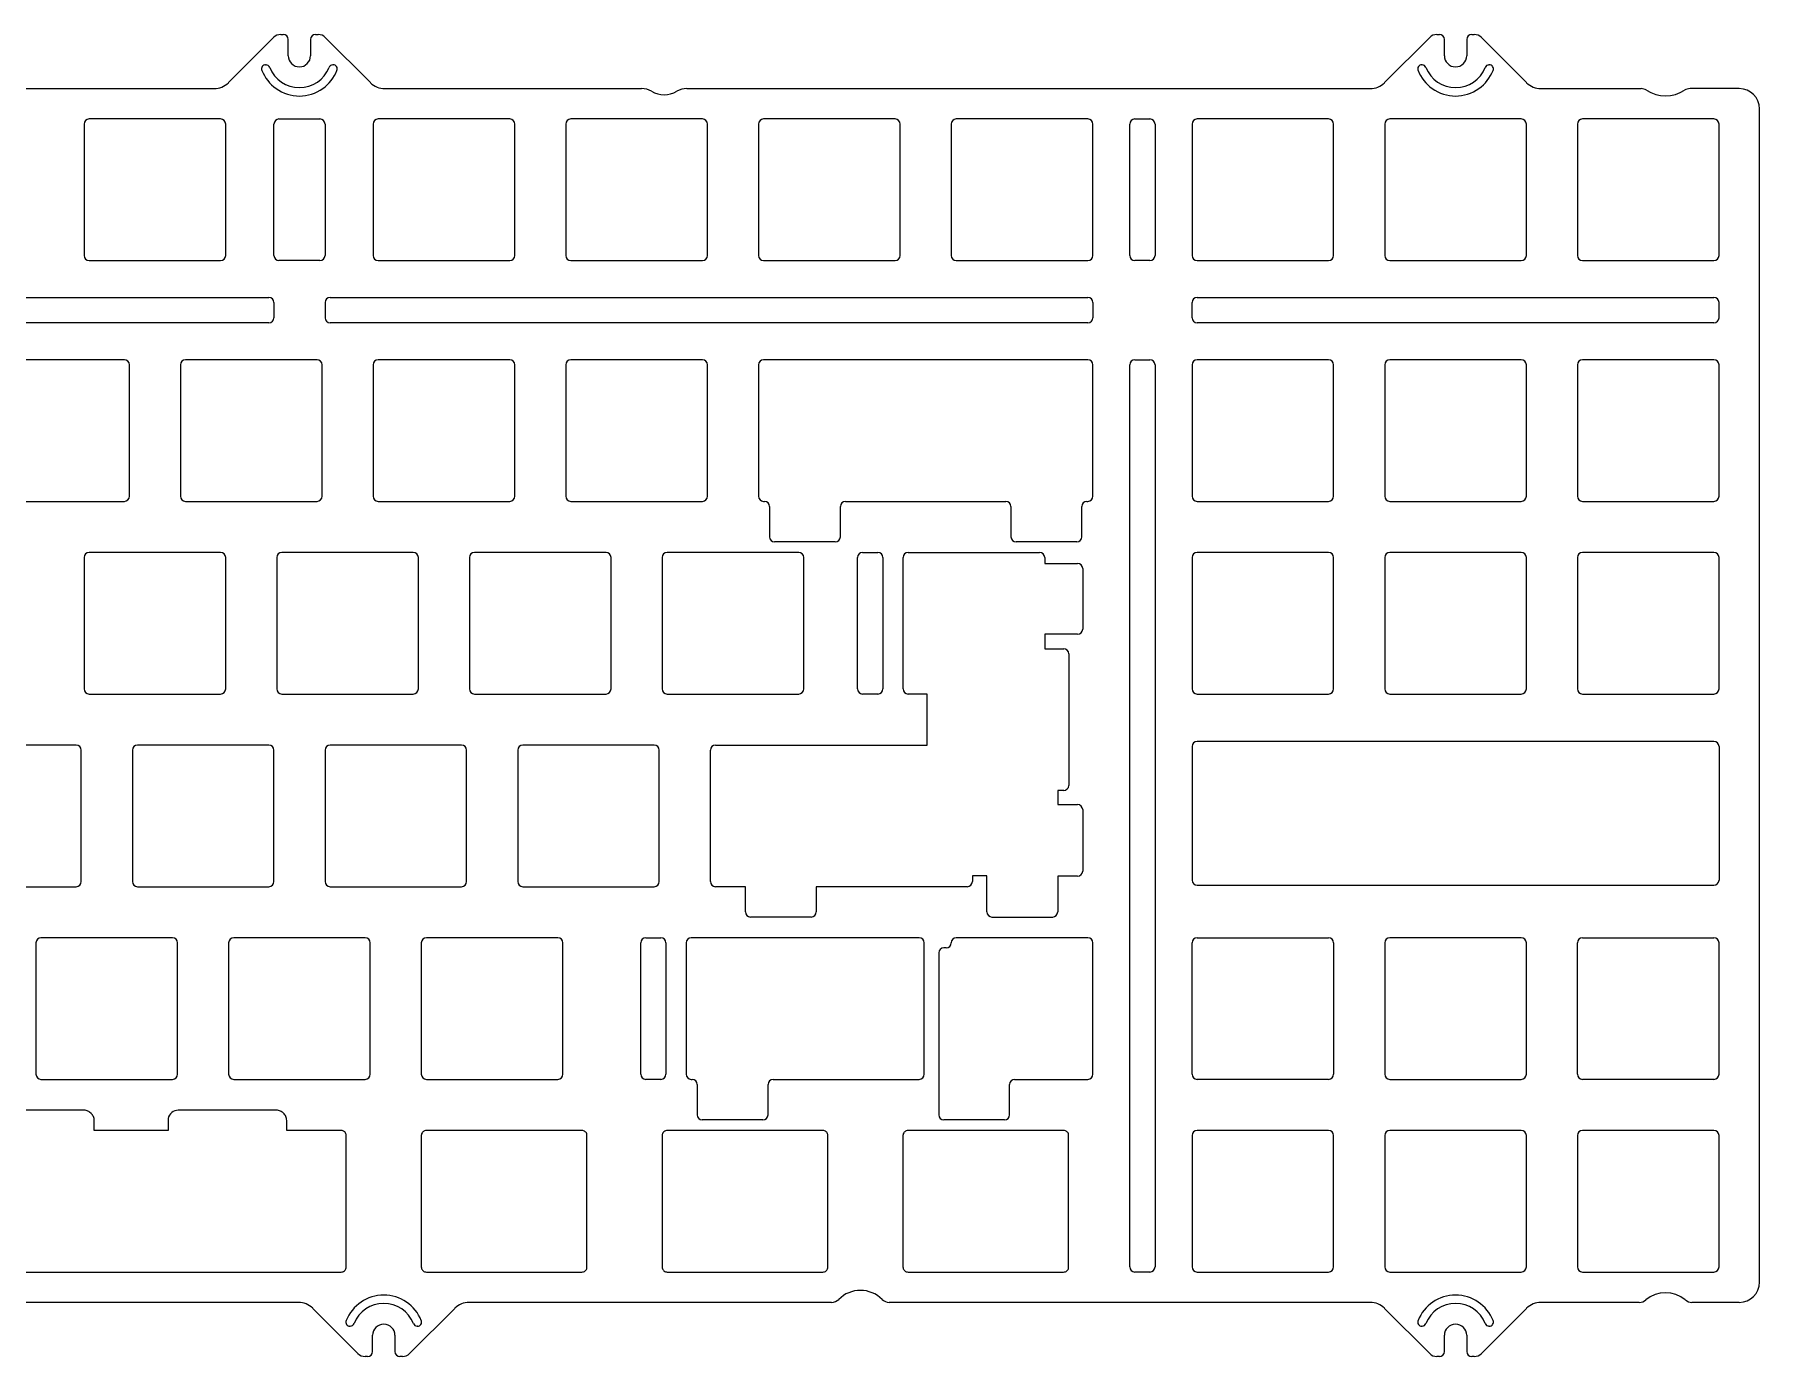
# Model space of a CAD drawing. Header units: millimetres. Extents: x 1045 to 1396, y -1258 to -1127.
# Drawn here: x 1225.1 to 1395.6, y -1258 to -1127.2 of the extents above; entities that cross this region are included whole.
import ezdxf

# ---------------------------------------------------------------- set-up
doc = ezdxf.new("R2010")
doc.units = ezdxf.units.MM
doc.header["$MEASUREMENT"] = 0
doc.layers.add('COMPOUND', color=7, linetype='CONTINUOUS')
doc.layers.add('SHAPE2DVIEW', color=7, linetype='CONTINUOUS')

msp = doc.modelspace()

# ---------------------------------------------------------------- linework, layer by layer
at = {"layer": 'COMPOUND', "color": 7, "linetype": 'Continuous'}
for p, q in [((1249.42, -1127.25, 407.69), (1249.67, -1127.25, 407.69)), ((1252.87, -1127.25, 407.69), (1253.12, -1127.25, 407.69)), ((1363.72, -1127.25, 407.69), (1363.97, -1127.25, 407.69)), ((1367.17, -1127.25, 407.69), (1367.42, -1127.25, 407.69)), ((1248.72, -1127.54, 407.69), (1244.25, -1132.01, 407.69)), ((1250.17, -1129.35, 407.69), (1250.17, -1127.75, 407.69)), ((1252.37, -1127.75, 407.69), (1252.37, -1129.35, 407.69)), ((1258.3, -1132.01, 407.69), (1253.83, -1127.54, 407.69)), ((1363.02, -1127.54, 407.69), (1358.55, -1132.01, 407.69)), ((1364.47, -1129.35, 407.69), (1364.47, -1127.75, 407.69)), ((1366.67, -1127.75, 407.69), (1366.67, -1129.35, 407.69)), ((1372.6, -1132.01, 407.69), (1368.13, -1127.54, 407.69)), ((1247.93, -1130.25, 407.69), (1247.97, -1130.25, 407.69)), ((1254.57, -1130.25, 407.69), (1254.61, -1130.25, 407.69)), ((1362.23, -1130.25, 407.69), (1362.27, -1130.25, 407.69)), ((1368.87, -1130.25, 407.69), (1368.91, -1130.25, 407.69)), ((1173.99, -1132.6, 407.69), (1242.83, -1132.6, 407.69)), ((1259.71, -1132.6, 407.69), (1285.09, -1132.6, 407.69)), ((1289.58, -1132.6, 407.69), (1357.13, -1132.6, 407.69)), ((1374.01, -1132.6, 407.69), (1383.91, -1132.6, 407.69)), ((1393.62, -1132.6, 407.69), (1388.76, -1132.6, 407.69)), ((1243.48, -1135.6, 407.69), (1230.48, -1135.6, 407.69)), ((1249.25, -1135.6, 407.69), (1253.3, -1135.6, 407.69)), ((1272.06, -1135.6, 407.69), (1259.06, -1135.6, 407.69)), ((1291.11, -1135.6, 407.69), (1278.11, -1135.6, 407.69)), ((1310.16, -1135.6, 407.69), (1297.16, -1135.6, 407.69)), ((1329.21, -1135.6, 407.69), (1316.21, -1135.6, 407.69)), ((1333.86, -1135.6, 407.69), (1335.36, -1135.6, 407.69)), ((1353.02, -1135.6, 407.69), (1340.02, -1135.6, 407.69)), ((1372.07, -1135.6, 407.69), (1359.07, -1135.6, 407.69)), ((1391.12, -1135.6, 407.69), (1378.12, -1135.6, 407.69)), ((1395.62, -1250.61, 407.69), (1395.62, -1134.6, 407.69)), ((1229.98, -1136.1, 407.69), (1229.98, -1149.1, 407.69)), ((1243.98, -1149.1, 407.69), (1243.98, -1136.1, 407.69)), ((1248.75, -1149.1, 407.69), (1248.75, -1136.1, 407.69)), ((1253.8, -1136.1, 407.69), (1253.8, -1149.1, 407.69)), ((1258.56, -1136.1, 407.69), (1258.56, -1149.1, 407.69)), ((1272.56, -1149.1, 407.69), (1272.56, -1136.1, 407.69)), ((1277.61, -1136.1, 407.69), (1277.61, -1149.1, 407.69)), ((1291.61, -1149.1, 407.69), (1291.61, -1136.1, 407.69)), ((1296.66, -1136.1, 407.69), (1296.66, -1149.1, 407.69)), ((1310.66, -1149.1, 407.69), (1310.66, -1136.1, 407.69)), ((1315.71, -1136.1, 407.69), (1315.71, -1149.1, 407.69)), ((1329.71, -1149.1, 407.69), (1329.71, -1136.1, 407.69)), ((1333.36, -1149.1, 407.69), (1333.36, -1136.1, 407.69)), ((1335.86, -1136.1, 407.69), (1335.86, -1149.1, 407.69)), ((1339.52, -1136.1, 407.69), (1339.52, -1149.1, 407.69)), ((1353.52, -1149.1, 407.69), (1353.52, -1136.1, 407.69)), ((1358.57, -1136.1, 407.69), (1358.57, -1149.1, 407.69)), ((1372.57, -1149.1, 407.69), (1372.57, -1136.1, 407.69)), ((1377.62, -1136.1, 407.69), (1377.62, -1149.1, 407.69)), ((1391.62, -1149.1, 407.69), (1391.62, -1136.1, 407.69)), ((1230.48, -1149.6, 407.69), (1243.48, -1149.6, 407.69)), ((1253.3, -1149.6, 407.69), (1249.25, -1149.6, 407.69)), ((1259.06, -1149.6, 407.69), (1272.06, -1149.6, 407.69)), ((1278.11, -1149.6, 407.69), (1291.11, -1149.6, 407.69)), ((1297.16, -1149.6, 407.69), (1310.16, -1149.6, 407.69)), ((1316.21, -1149.6, 407.69), (1329.21, -1149.6, 407.69)), ((1335.36, -1149.6, 407.69), (1333.86, -1149.6, 407.69)), ((1340.02, -1149.6, 407.69), (1353.02, -1149.6, 407.69)), ((1359.07, -1149.6, 407.69), (1372.07, -1149.6, 407.69)), ((1378.12, -1149.6, 407.69), (1391.12, -1149.6, 407.69)), ((1168.57, -1153.25, 407.69), (1248.25, -1153.25, 407.69)), ((1248.75, -1153.75, 407.69), (1248.75, -1155.25, 407.69)), ((1253.8, -1153.75, 407.69), (1253.8, -1155.25, 407.69)), ((1254.3, -1153.25, 407.69), (1329.21, -1153.25, 407.69)), ((1329.71, -1153.75, 407.69), (1329.71, -1155.25, 407.69)), ((1339.52, -1155.25, 407.69), (1339.52, -1153.75, 407.69)), ((1340.02, -1153.25, 407.69), (1391.12, -1153.25, 407.69)), ((1391.62, -1155.25, 407.69), (1391.62, -1153.75, 407.69)), ((1248.25, -1155.75, 407.69), (1168.57, -1155.75, 407.69)), ((1329.21, -1155.75, 407.69), (1254.3, -1155.75, 407.69)), ((1391.12, -1155.75, 407.69), (1340.02, -1155.75, 407.69)), ((1233.96, -1159.41, 407.69), (1220.96, -1159.41, 407.69)), ((1253.01, -1159.41, 407.69), (1240.01, -1159.41, 407.69)), ((1272.06, -1159.41, 407.69), (1259.06, -1159.41, 407.69)), ((1291.11, -1159.41, 407.69), (1278.11, -1159.41, 407.69)), ((1329.21, -1159.41, 407.69), (1297.16, -1159.41, 407.69)), ((1333.86, -1159.41, 407.69), (1335.36, -1159.41, 407.69)), ((1353.02, -1159.41, 407.69), (1340.02, -1159.41, 407.69)), ((1372.07, -1159.41, 407.69), (1359.07, -1159.41, 407.69)), ((1391.12, -1159.41, 407.69), (1378.12, -1159.41, 407.69)), ((1234.46, -1172.91, 407.69), (1234.46, -1159.91, 407.69)), ((1239.51, -1159.91, 407.69), (1239.51, -1172.91, 407.69)), ((1253.51, -1172.91, 407.69), (1253.51, -1159.91, 407.69)), ((1258.56, -1159.91, 407.69), (1258.56, -1172.91, 407.69)), ((1272.56, -1172.91, 407.69), (1272.56, -1159.91, 407.69)), ((1277.61, -1159.91, 407.69), (1277.61, -1172.91, 407.69)), ((1291.61, -1172.91, 407.69), (1291.61, -1159.91, 407.69)), ((1296.66, -1159.91, 407.69), (1296.66, -1172.91, 407.69)), ((1329.71, -1172.91, 407.69), (1329.71, -1159.91, 407.69)), ((1333.36, -1249.11, 407.69), (1333.36, -1159.91, 407.69)), ((1335.86, -1159.91, 407.69), (1335.86, -1249.11, 407.69)), ((1339.52, -1159.91, 407.69), (1339.52, -1172.91, 407.69)), ((1353.52, -1172.91, 407.69), (1353.52, -1159.91, 407.69)), ((1358.57, -1159.91, 407.69), (1358.57, -1172.91, 407.69)), ((1372.57, -1172.91, 407.69), (1372.57, -1159.91, 407.69)), ((1377.62, -1159.91, 407.69), (1377.62, -1172.91, 407.69)), ((1391.62, -1172.91, 407.69), (1391.62, -1159.91, 407.69)), ((1220.96, -1173.41, 407.69), (1233.96, -1173.41, 407.69)), ((1240.01, -1173.41, 407.69), (1253.01, -1173.41, 407.69)), ((1259.06, -1173.41, 407.69), (1272.06, -1173.41, 407.69)), ((1278.11, -1173.41, 407.69), (1291.11, -1173.41, 407.69)), ((1297.16, -1173.41, 407.69), (1297.25, -1173.41, 407.69)), ((1297.75, -1173.91, 407.69), (1297.75, -1176.91, 407.69)), ((1304.75, -1176.91, 407.69), (1304.75, -1173.91, 407.69)), ((1305.25, -1173.41, 407.69), (1321.12, -1173.41, 407.69)), ((1321.62, -1173.91, 407.69), (1321.62, -1176.91, 407.69)), ((1328.62, -1176.91, 407.69), (1328.62, -1173.91, 407.69)), ((1329.12, -1173.41, 407.69), (1329.21, -1173.41, 407.69)), ((1340.02, -1173.41, 407.69), (1353.02, -1173.41, 407.69)), ((1359.07, -1173.41, 407.69), (1372.07, -1173.41, 407.69)), ((1378.12, -1173.41, 407.69), (1391.12, -1173.41, 407.69)), ((1304.25, -1177.41, 407.69), (1298.25, -1177.41, 407.69)), ((1328.12, -1177.41, 407.69), (1322.12, -1177.41, 407.69)), ((1229.98, -1178.96, 407.69), (1229.98, -1191.96, 407.69)), ((1243.48, -1178.46, 407.69), (1230.48, -1178.46, 407.69)), ((1243.98, -1191.96, 407.69), (1243.98, -1178.96, 407.69)), ((1249.03, -1178.96, 407.69), (1249.03, -1191.96, 407.69)), ((1262.53, -1178.46, 407.69), (1249.53, -1178.46, 407.69)), ((1263.03, -1191.96, 407.69), (1263.03, -1178.96, 407.69)), ((1268.08, -1178.96, 407.69), (1268.08, -1191.96, 407.69)), ((1281.58, -1178.46, 407.69), (1268.58, -1178.46, 407.69)), ((1282.08, -1191.96, 407.69), (1282.08, -1178.96, 407.69)), ((1287.13, -1178.96, 407.69), (1287.13, -1191.96, 407.69)), ((1300.63, -1178.46, 407.69), (1287.63, -1178.46, 407.69)), ((1301.13, -1191.96, 407.69), (1301.13, -1178.96, 407.69)), ((1306.45, -1191.96, 407.69), (1306.45, -1178.96, 407.69)), ((1306.95, -1178.46, 407.69), (1308.45, -1178.46, 407.69)), ((1308.95, -1178.96, 407.69), (1308.95, -1191.96, 407.69)), ((1310.95, -1191.96, 407.69), (1310.95, -1178.96, 407.69)), ((1311.45, -1178.46, 407.69), (1324.45, -1178.46, 407.69)), ((1324.95, -1178.96, 407.69), (1324.95, -1179.55, 407.69)), ((1324.95, -1179.55, 407.69), (1328.21, -1179.55, 407.69)), ((1328.71, -1180.05, 407.69), (1328.71, -1186.05, 407.69)), ((1339.52, -1178.96, 407.69), (1339.52, -1191.96, 407.69)), ((1353.02, -1178.46, 407.69), (1340.02, -1178.46, 407.69)), ((1353.52, -1191.96, 407.69), (1353.52, -1178.96, 407.69)), ((1358.57, -1178.96, 407.69), (1358.57, -1191.96, 407.69)), ((1372.07, -1178.46, 407.69), (1359.07, -1178.46, 407.69)), ((1372.57, -1191.96, 407.69), (1372.57, -1178.96, 407.69)), ((1377.62, -1178.96, 407.69), (1377.62, -1191.96, 407.69)), ((1391.12, -1178.46, 407.69), (1378.12, -1178.46, 407.69)), ((1391.62, -1191.96, 407.69), (1391.62, -1178.96, 407.69)), ((1324.95, -1186.55, 407.69), (1324.95, -1187.99, 407.69)), ((1328.21, -1186.55, 407.69), (1324.95, -1186.55, 407.69)), ((1324.95, -1187.99, 407.69), (1326.83, -1187.99, 407.69)), ((1327.33, -1188.49, 407.69), (1327.33, -1201.49, 407.69)), ((1230.48, -1192.46, 407.69), (1243.48, -1192.46, 407.69)), ((1249.53, -1192.46, 407.69), (1262.53, -1192.46, 407.69)), ((1268.58, -1192.46, 407.69), (1281.58, -1192.46, 407.69)), ((1287.63, -1192.46, 407.69), (1300.63, -1192.46, 407.69)), ((1308.45, -1192.46, 407.69), (1306.95, -1192.46, 407.69)), ((1313.33, -1192.46, 407.69), (1311.45, -1192.46, 407.69)), ((1313.33, -1197.51, 407.69), (1313.33, -1192.46, 407.69)), ((1340.02, -1192.46, 407.69), (1353.02, -1192.46, 407.69)), ((1359.07, -1192.46, 407.69), (1372.07, -1192.46, 407.69)), ((1378.12, -1192.46, 407.69), (1391.12, -1192.46, 407.69)), ((1391.12, -1197.15, 407.69), (1340.02, -1197.15, 407.69)), ((1229.2, -1197.51, 407.69), (1216.2, -1197.51, 407.69)), ((1229.7, -1211.01, 407.69), (1229.7, -1198.01, 407.69)), ((1234.75, -1198.01, 407.69), (1234.75, -1211.01, 407.69)), ((1248.25, -1197.51, 407.69), (1235.25, -1197.51, 407.69)), ((1248.75, -1211.01, 407.69), (1248.75, -1198.01, 407.69)), ((1253.8, -1198.01, 407.69), (1253.8, -1211.01, 407.69)), ((1267.3, -1197.51, 407.69), (1254.3, -1197.51, 407.69)), ((1267.8, -1211.01, 407.69), (1267.8, -1198.01, 407.69)), ((1272.85, -1198.01, 407.69), (1272.85, -1211.01, 407.69)), ((1286.35, -1197.51, 407.69), (1273.35, -1197.51, 407.69)), ((1286.85, -1211.01, 407.69), (1286.85, -1198.01, 407.69)), ((1291.9, -1211.01, 407.69), (1291.9, -1198.01, 407.69)), ((1292.4, -1197.51, 407.69), (1313.33, -1197.51, 407.69)), ((1339.52, -1197.65, 407.69), (1339.52, -1210.85, 407.69)), ((1391.62, -1197.65, 407.69), (1391.62, -1210.85, 407.69)), ((1326.83, -1201.99, 407.69), (1326.24, -1201.99, 407.69)), ((1326.24, -1201.99, 407.69), (1326.24, -1203.39, 407.69)), ((1326.24, -1203.39, 407.69), (1328.21, -1203.39, 407.69)), ((1328.71, -1203.89, 407.69), (1328.71, -1209.96, 407.69)), ((1317.8, -1210.42, 407.69), (1317.8, -1211.01, 407.69)), ((1319.24, -1210.42, 407.69), (1317.8, -1210.42, 407.69)), ((1319.24, -1214.01, 407.69), (1319.24, -1210.42, 407.69)), ((1328.21, -1210.46, 407.69), (1326.24, -1210.46, 407.69)), ((1326.24, -1210.46, 407.69), (1326.24, -1214.01, 407.69)), ((1216.2, -1211.51, 407.69), (1229.2, -1211.51, 407.69)), ((1235.25, -1211.51, 407.69), (1248.25, -1211.51, 407.69)), ((1254.3, -1211.51, 407.69), (1267.3, -1211.51, 407.69)), ((1273.35, -1211.51, 407.69), (1286.35, -1211.51, 407.69)), ((1295.36, -1211.51, 407.69), (1292.4, -1211.51, 407.69)), ((1295.36, -1214.01, 407.69), (1295.36, -1211.51, 407.69)), ((1317.3, -1211.51, 407.69), (1302.36, -1211.51, 407.69)), ((1302.36, -1211.51, 407.69), (1302.36, -1214.01, 407.69)), ((1340.02, -1211.35, 407.69), (1391.12, -1211.35, 407.69)), ((1301.86, -1214.51, 407.69), (1295.86, -1214.51, 407.69)), ((1319.74, -1214.51, 407.69), (1325.74, -1214.51, 407.69)), ((1225.22, -1217.06, 407.69), (1225.22, -1230.06, 407.69)), ((1238.72, -1216.56, 407.69), (1225.72, -1216.56, 407.69)), ((1239.22, -1230.06, 407.69), (1239.22, -1217.06, 407.69)), ((1244.27, -1217.06, 407.69), (1244.27, -1230.06, 407.69)), ((1257.77, -1216.56, 407.69), (1244.77, -1216.56, 407.69)), ((1258.27, -1230.06, 407.69), (1258.27, -1217.06, 407.69)), ((1263.32, -1217.06, 407.69), (1263.32, -1230.06, 407.69)), ((1276.82, -1216.56, 407.69), (1263.82, -1216.56, 407.69)), ((1277.32, -1230.06, 407.69), (1277.32, -1217.06, 407.69)), ((1285.01, -1230.06, 407.69), (1285.01, -1217.06, 407.69)), ((1285.51, -1216.56, 407.69), (1287.01, -1216.56, 407.69)), ((1287.51, -1217.06, 407.69), (1287.51, -1230.06, 407.69)), ((1289.51, -1217.06, 407.69), (1289.51, -1230.06, 407.69)), ((1312.54, -1216.56, 407.69), (1290.01, -1216.56, 407.69)), ((1313.04, -1230.06, 407.69), (1313.04, -1217.06, 407.69)), ((1315.21, -1217.56, 407.69), (1314.98, -1217.56, 407.69)), ((1329.21, -1216.56, 407.69), (1316.21, -1216.56, 407.69)), ((1329.71, -1230.06, 407.69), (1329.71, -1217.06, 407.69)), ((1339.52, -1230.06, 407.69), (1339.52, -1217.06, 407.69)), ((1340.02, -1216.56, 407.69), (1353.02, -1216.56, 407.69)), ((1353.52, -1217.06, 407.69), (1353.52, -1230.06, 407.69)), ((1358.57, -1217.06, 407.69), (1358.57, -1230.06, 407.69)), ((1372.07, -1216.56, 407.69), (1359.07, -1216.56, 407.69)), ((1372.57, -1230.06, 407.69), (1372.57, -1217.06, 407.69)), ((1377.62, -1230.06, 407.69), (1377.62, -1217.06, 407.69)), ((1378.12, -1216.56, 407.69), (1391.12, -1216.56, 407.69)), ((1391.62, -1230.06, 407.69), (1391.62, -1217.06, 407.69)), ((1314.48, -1218.06, 407.69), (1314.48, -1234.06, 407.69)), ((1225.72, -1230.56, 407.69), (1238.72, -1230.56, 407.69)), ((1244.77, -1230.56, 407.69), (1257.77, -1230.56, 407.69)), ((1263.82, -1230.56, 407.69), (1276.82, -1230.56, 407.69)), ((1287.01, -1230.56, 407.69), (1285.51, -1230.56, 407.69)), ((1290.01, -1230.56, 407.69), (1290.1, -1230.56, 407.69)), ((1290.6, -1231.06, 407.69), (1290.6, -1234.06, 407.69)), ((1297.6, -1234.06, 407.69), (1297.6, -1231.06, 407.69)), ((1298.1, -1230.56, 407.69), (1312.54, -1230.56, 407.69)), ((1321.48, -1234.06, 407.69), (1321.48, -1231.06, 407.69)), ((1321.98, -1230.56, 407.69), (1329.21, -1230.56, 407.69)), ((1353.02, -1230.56, 407.69), (1340.02, -1230.56, 407.69)), ((1359.07, -1230.56, 407.69), (1372.07, -1230.56, 407.69)), ((1391.12, -1230.56, 407.69), (1378.12, -1230.56, 407.69)), ((1297.1, -1234.56, 407.69), (1291.1, -1234.56, 407.69)), ((1320.98, -1234.56, 407.69), (1314.98, -1234.56, 407.69)), ((1339.52, -1236.11, 407.69), (1339.52, -1249.11, 407.69)), ((1353.02, -1235.61, 407.69), (1340.02, -1235.61, 407.69)), ((1353.52, -1249.11, 407.69), (1353.52, -1236.11, 407.69)), ((1358.57, -1236.11, 407.69), (1358.57, -1249.11, 407.69)), ((1372.07, -1235.61, 407.69), (1359.07, -1235.61, 407.69)), ((1372.57, -1249.11, 407.69), (1372.57, -1236.11, 407.69)), ((1377.62, -1236.11, 407.69), (1377.62, -1249.11, 407.69)), ((1391.12, -1235.61, 407.69), (1378.12, -1235.61, 407.69)), ((1391.62, -1249.11, 407.69), (1391.62, -1236.11, 407.69)), ((1335.36, -1249.61, 407.69), (1333.86, -1249.61, 407.69)), ((1340.02, -1249.61, 407.69), (1353.02, -1249.61, 407.69)), ((1359.07, -1249.61, 407.69), (1372.07, -1249.61, 407.69)), ((1378.12, -1249.61, 407.69), (1391.12, -1249.61, 407.69)), ((1251.17, -1252.61, 407.69), (1223.07, -1252.61, 407.69)), ((1252.58, -1253.2, 407.69), (1257.05, -1257.67, 407.69)), ((1262.16, -1257.67, 407.69), (1266.63, -1253.2, 407.69)), ((1303.88, -1252.61, 407.69), (1268.05, -1252.61, 407.69)), ((1357.13, -1252.61, 407.69), (1309.59, -1252.61, 407.69)), ((1358.55, -1253.2, 407.69), (1363.02, -1257.67, 407.69)), ((1368.13, -1257.67, 407.69), (1372.6, -1253.2, 407.69)), ((1383.73, -1252.61, 407.69), (1374.01, -1252.61, 407.69)), ((1393.62, -1252.61, 407.69), (1388.94, -1252.61, 407.69)), ((1256.3, -1254.96, 407.69), (1256.26, -1254.96, 407.69)), ((1262.95, -1254.96, 407.69), (1262.91, -1254.96, 407.69)), ((1362.27, -1254.96, 407.69), (1362.23, -1254.96, 407.69)), ((1368.91, -1254.96, 407.69), (1368.87, -1254.96, 407.69)), ((1258.51, -1257.46, 407.69), (1258.51, -1255.86, 407.69)), ((1260.71, -1255.86, 407.69), (1260.71, -1257.46, 407.69)), ((1364.47, -1257.46, 407.69), (1364.47, -1255.86, 407.69)), ((1366.67, -1255.86, 407.69), (1366.67, -1257.46, 407.69)), ((1258.01, -1257.96, 407.69), (1257.76, -1257.96, 407.69)), ((1261.45, -1257.96, 407.69), (1261.21, -1257.96, 407.69)), ((1363.97, -1257.96, 407.69), (1363.72, -1257.96, 407.69)), ((1367.42, -1257.96, 407.69), (1367.17, -1257.96, 407.69))]:
    msp.add_line(p, q, dxfattribs=at)
for centre, radius, start, end in [((1249.42, -1128.25, 407.69), 1, 90, 135), ((1249.67, -1127.75, 407.69), 0.5, 0, 90), ((1252.87, -1127.75, 407.69), 0.5, 90, 180), ((1253.12, -1128.25, 407.69), 1, 45, 90), ((1363.72, -1128.25, 407.69), 1, 90, 135), ((1363.97, -1127.75, 407.69), 0.5, 0, 90), ((1367.17, -1127.75, 407.69), 0.5, 90, 180), ((1367.42, -1128.25, 407.69), 1, 45, 90), ((1247.93, -1130.65, 407.69), 0.4, 90, -158.7384), ((1247.97, -1130.65, 407.69), 0.4, 21.4813, 90), ((1251.27, -1129.35, 407.69), 3.15, -158.5187, -21.4813), ((1251.27, -1129.35, 407.69), 1.1, 180, 0), ((1254.57, -1130.65, 407.69), 0.4, 90, 158.5187), ((1254.61, -1130.65, 407.69), 0.4, -21.2616, 90), ((1362.23, -1130.65, 407.69), 0.4, 90, -158.7384), ((1362.27, -1130.65, 407.69), 0.4, 21.4813, 90), ((1365.57, -1129.35, 407.69), 3.15, -158.5187, -21.4813), ((1365.57, -1129.35, 407.69), 1.1, 180, 0), ((1368.87, -1130.65, 407.69), 0.4, 90, 158.5187), ((1368.91, -1130.65, 407.69), 0.4, -21.2616, 90), ((1242.83, -1130.6, 407.69), 2, -90, -45), ((1251.27, -1129.35, 407.69), 3.98, 201.2616, 234.6434), ((1251.27, -1129.35, 407.69), 3.98, 305.3566, 338.7384), ((1259.71, -1130.6, 407.69), 2, -135, -90), ((1357.13, -1130.6, 407.69), 2, -90, -45), ((1365.57, -1129.35, 407.69), 3.98, 201.2616, 234.6434), ((1365.57, -1129.35, 407.69), 3.98, 305.3566, 338.7384), ((1374.01, -1130.6, 407.69), 2, -135, -90), ((1251.27, -1129.35, 407.69), 3.98, 234.6434, 305.3566), ((1285.09, -1134.6, 407.69), 2, 60.0557, 90), ((1287.33, -1130.7, 407.69), 2.5, -119.9443, -60.0557), ((1289.58, -1134.6, 407.69), 2, 90, 119.9443), ((1365.57, -1129.35, 407.69), 3.98, 234.6434, 305.3566), ((1383.91, -1133.6, 407.69), 1, 57.3625, 90), ((1386.33, -1129.81, 407.69), 3.5, -122.6375, -57.3625), ((1388.76, -1133.6, 407.69), 1, 90, 122.6375), ((1393.62, -1134.6, 407.69), 2, 0, 90), ((1230.48, -1136.1, 407.69), 0.5, 90, 180), ((1243.48, -1136.1, 407.69), 0.5, 0, 90), ((1249.25, -1136.1, 407.69), 0.5, 90, 180), ((1253.3, -1136.1, 407.69), 0.5, 0, 90), ((1259.06, -1136.1, 407.69), 0.5, 90, 180), ((1272.06, -1136.1, 407.69), 0.5, 0, 90), ((1278.11, -1136.1, 407.69), 0.5, 90, 180), ((1291.11, -1136.1, 407.69), 0.5, 0, 90), ((1297.16, -1136.1, 407.69), 0.5, 90, 180), ((1310.16, -1136.1, 407.69), 0.5, 0, 90), ((1316.21, -1136.1, 407.69), 0.5, 90, 180), ((1329.21, -1136.1, 407.69), 0.5, 0, 90), ((1333.86, -1136.1, 407.69), 0.5, 90, 180), ((1335.36, -1136.1, 407.69), 0.5, 0, 90), ((1340.02, -1136.1, 407.69), 0.5, 90, 180), ((1353.02, -1136.1, 407.69), 0.5, 0, 90), ((1359.07, -1136.1, 407.69), 0.5, 90, 180), ((1372.07, -1136.1, 407.69), 0.5, 0, 90), ((1378.12, -1136.1, 407.69), 0.5, 90, 180), ((1391.12, -1136.1, 407.69), 0.5, 0, 90), ((1230.48, -1149.1, 407.69), 0.5, 180, -90), ((1243.48, -1149.1, 407.69), 0.5, -90, 0), ((1249.25, -1149.1, 407.69), 0.5, 180, -90), ((1253.3, -1149.1, 407.69), 0.5, -90, 0), ((1259.06, -1149.1, 407.69), 0.5, 180, -90), ((1272.06, -1149.1, 407.69), 0.5, -90, 0), ((1278.11, -1149.1, 407.69), 0.5, 180, -90), ((1291.11, -1149.1, 407.69), 0.5, -90, 0), ((1297.16, -1149.1, 407.69), 0.5, 180, -90), ((1310.16, -1149.1, 407.69), 0.5, -90, 0), ((1316.21, -1149.1, 407.69), 0.5, 180, -90), ((1329.21, -1149.1, 407.69), 0.5, -90, 0), ((1333.86, -1149.1, 407.69), 0.5, 180, -90), ((1335.36, -1149.1, 407.69), 0.5, -90, 0), ((1340.02, -1149.1, 407.69), 0.5, 180, -90), ((1353.02, -1149.1, 407.69), 0.5, -90, 0), ((1359.07, -1149.1, 407.69), 0.5, 180, -90), ((1372.07, -1149.1, 407.69), 0.5, -90, 0), ((1378.12, -1149.1, 407.69), 0.5, 180, -90), ((1391.12, -1149.1, 407.69), 0.5, -90, 0), ((1248.25, -1153.75, 407.69), 0.5, 0, 90), ((1254.3, -1153.75, 407.69), 0.5, 90, -180), ((1329.21, -1153.75, 407.69), 0.5, 0, 90), ((1340.02, -1153.75, 407.69), 0.5, 90, 180), ((1391.12, -1153.75, 407.69), 0.5, 0, 90), ((1248.25, -1155.25, 407.69), 0.5, -90, 0), ((1254.3, -1155.25, 407.69), 0.5, 180, -90), ((1329.21, -1155.25, 407.69), 0.5, -90, 0), ((1340.02, -1155.25, 407.69), 0.5, 180, -90), ((1391.12, -1155.25, 407.69), 0.5, -90, 0), ((1233.96, -1159.91, 407.69), 0.5, 0, 90), ((1240.01, -1159.91, 407.69), 0.5, 90, 180), ((1253.01, -1159.91, 407.69), 0.5, 0, 90), ((1259.06, -1159.91, 407.69), 0.5, 90, 180), ((1272.06, -1159.91, 407.69), 0.5, 0, 90), ((1278.11, -1159.91, 407.69), 0.5, 90, 180), ((1291.11, -1159.91, 407.69), 0.5, 0, 90), ((1297.16, -1159.91, 407.69), 0.5, 90, 180), ((1329.21, -1159.91, 407.69), 0.5, 0, 90), ((1333.86, -1159.91, 407.69), 0.5, 90, 180), ((1335.36, -1159.91, 407.69), 0.5, 0, 90), ((1340.02, -1159.91, 407.69), 0.5, 90, 180), ((1353.02, -1159.91, 407.69), 0.5, 0, 90), ((1359.07, -1159.91, 407.69), 0.5, 90, 180), ((1372.07, -1159.91, 407.69), 0.5, 0, 90), ((1378.12, -1159.91, 407.69), 0.5, 90, 180), ((1391.12, -1159.91, 407.69), 0.5, 0, 90), ((1233.96, -1172.91, 407.69), 0.5, -90, 0), ((1240.01, -1172.91, 407.69), 0.5, 180, -90), ((1253.01, -1172.91, 407.69), 0.5, -90, 0), ((1259.06, -1172.91, 407.69), 0.5, 180, -90), ((1272.06, -1172.91, 407.69), 0.5, -90, 0), ((1278.11, -1172.91, 407.69), 0.5, 180, -90), ((1291.11, -1172.91, 407.69), 0.5, -90, 0), ((1297.16, -1172.91, 407.69), 0.5, 180, -90), ((1329.21, -1172.91, 407.69), 0.5, -90, 0), ((1340.02, -1172.91, 407.69), 0.5, 180, -90), ((1353.02, -1172.91, 407.69), 0.5, -90, 0), ((1359.07, -1172.91, 407.69), 0.5, 180, -90), ((1372.07, -1172.91, 407.69), 0.5, -90, 0), ((1378.12, -1172.91, 407.69), 0.5, 180, -90), ((1391.12, -1172.91, 407.69), 0.5, -90, 0), ((1297.25, -1173.91, 407.69), 0.5, 0, 90), ((1305.25, -1173.91, 407.69), 0.5, 90, 180), ((1321.12, -1173.91, 407.69), 0.5, 0, 90), ((1329.12, -1173.91, 407.69), 0.5, 90, 180), ((1298.25, -1176.91, 407.69), 0.5, 180, -90), ((1304.25, -1176.91, 407.69), 0.5, -90, 0), ((1322.12, -1176.91, 407.69), 0.5, 180, -90), ((1328.12, -1176.91, 407.69), 0.5, -90, 0), ((1230.48, -1178.96, 407.69), 0.5, 90, 180), ((1243.48, -1178.96, 407.69), 0.5, 0, 90), ((1249.53, -1178.96, 407.69), 0.5, 90, 180), ((1262.53, -1178.96, 407.69), 0.5, 0, 90), ((1268.58, -1178.96, 407.69), 0.5, 90, 180), ((1281.58, -1178.96, 407.69), 0.5, 0, 90), ((1287.63, -1178.96, 407.69), 0.5, 90, 180), ((1300.63, -1178.96, 407.69), 0.5, 0, 90), ((1306.95, -1178.96, 407.69), 0.5, 90, 180), ((1308.45, -1178.96, 407.69), 0.5, 0, 90), ((1311.45, -1178.96, 407.69), 0.5, 90, 180), ((1324.45, -1178.96, 407.69), 0.5, 0, 90), ((1328.21, -1180.05, 407.69), 0.5, 0, 90), ((1340.02, -1178.96, 407.69), 0.5, 90, 180), ((1353.02, -1178.96, 407.69), 0.5, 0, 90), ((1359.07, -1178.96, 407.69), 0.5, 90, 180), ((1372.07, -1178.96, 407.69), 0.5, 0, 90), ((1378.12, -1178.96, 407.69), 0.5, 90, 180), ((1391.12, -1178.96, 407.69), 0.5, 0, 90), ((1328.21, -1186.05, 407.69), 0.5, -90, 0), ((1326.83, -1188.49, 407.69), 0.5, 0, 90), ((1230.48, -1191.96, 407.69), 0.5, 180, -90), ((1243.48, -1191.96, 407.69), 0.5, -90, 0), ((1249.53, -1191.96, 407.69), 0.5, 180, -90), ((1262.53, -1191.96, 407.69), 0.5, -90, 0), ((1268.58, -1191.96, 407.69), 0.5, 180, -90), ((1281.58, -1191.96, 407.69), 0.5, -90, 0), ((1287.63, -1191.96, 407.69), 0.5, 180, -90), ((1300.63, -1191.96, 407.69), 0.5, -90, 0), ((1306.95, -1191.96, 407.69), 0.5, 180, -90), ((1308.45, -1191.96, 407.69), 0.5, -90, 0), ((1311.45, -1191.96, 407.69), 0.5, 180, -90), ((1340.02, -1191.96, 407.69), 0.5, 180, -90), ((1353.02, -1191.96, 407.69), 0.5, -90, 0), ((1359.07, -1191.96, 407.69), 0.5, 180, -90), ((1372.07, -1191.96, 407.69), 0.5, -90, 0), ((1378.12, -1191.96, 407.69), 0.5, 180, -90), ((1391.12, -1191.96, 407.69), 0.5, -90, 0), ((1340.02, -1197.65, 407.69), 0.5, 90, 180), ((1391.12, -1197.65, 407.69), 0.5, 0, 90), ((1229.2, -1198.01, 407.69), 0.5, 0, 90), ((1235.25, -1198.01, 407.69), 0.5, 90, 180), ((1248.25, -1198.01, 407.69), 0.5, 0, 90), ((1254.3, -1198.01, 407.69), 0.5, 90, 180), ((1267.3, -1198.01, 407.69), 0.5, 0, 90), ((1273.35, -1198.01, 407.69), 0.5, 90, 180), ((1286.35, -1198.01, 407.69), 0.5, 0, 90), ((1292.4, -1198.01, 407.69), 0.5, 90, 180), ((1326.83, -1201.49, 407.69), 0.5, -90, 0), ((1328.21, -1203.89, 407.69), 0.5, 0, 90), ((1328.21, -1209.96, 407.69), 0.5, -90, 0), ((1340.02, -1210.85, 407.69), 0.5, 180, -90), ((1391.12, -1210.85, 407.69), 0.5, -90, 0), ((1229.2, -1211.01, 407.69), 0.5, -90, 0), ((1235.25, -1211.01, 407.69), 0.5, 180, -90), ((1248.25, -1211.01, 407.69), 0.5, -90, 0), ((1254.3, -1211.01, 407.69), 0.5, 180, -90), ((1267.3, -1211.01, 407.69), 0.5, -90, 0), ((1273.35, -1211.01, 407.69), 0.5, 180, -90), ((1286.35, -1211.01, 407.69), 0.5, -90, 0), ((1292.4, -1211.01, 407.69), 0.5, 180, -90), ((1317.3, -1211.01, 407.69), 0.5, -90, 0), ((1295.86, -1214.01, 407.69), 0.5, 180, -90), ((1301.86, -1214.01, 407.69), 0.5, -90, 0), ((1319.74, -1214.01, 407.69), 0.5, 180, -90), ((1325.74, -1214.01, 407.69), 0.5, -90, 0), ((1225.72, -1217.06, 407.69), 0.5, 90, 180), ((1238.72, -1217.06, 407.69), 0.5, 0, 90), ((1244.77, -1217.06, 407.69), 0.5, 90, 180), ((1257.77, -1217.06, 407.69), 0.5, 0, 90), ((1263.82, -1217.06, 407.69), 0.5, 90, 180), ((1276.82, -1217.06, 407.69), 0.5, 0, 90), ((1285.51, -1217.06, 407.69), 0.5, 90, 180), ((1287.01, -1217.06, 407.69), 0.5, 0, 90), ((1290.01, -1217.06, 407.69), 0.5, 90, 180), ((1312.54, -1217.06, 407.69), 0.5, 0, 90), ((1314.98, -1218.06, 407.69), 0.5, 90, 180), ((1315.21, -1217.06, 407.69), 0.5, -90, 0), ((1316.21, -1217.06, 407.69), 0.5, 90, 180), ((1329.21, -1217.06, 407.69), 0.5, 0, 90), ((1340.02, -1217.06, 407.69), 0.5, 90, 180), ((1353.02, -1217.06, 407.69), 0.5, 0, 90), ((1359.07, -1217.06, 407.69), 0.5, 90, 180), ((1372.07, -1217.06, 407.69), 0.5, 0, 90), ((1378.12, -1217.06, 407.69), 0.5, 90, 180), ((1391.12, -1217.06, 407.69), 0.5, 0, 90), ((1225.72, -1230.06, 407.69), 0.5, 180, -90), ((1238.72, -1230.06, 407.69), 0.5, -90, 0), ((1244.77, -1230.06, 407.69), 0.5, 180, -90), ((1257.77, -1230.06, 407.69), 0.5, -90, 0), ((1263.82, -1230.06, 407.69), 0.5, 180, -90), ((1276.82, -1230.06, 407.69), 0.5, -90, 0), ((1285.51, -1230.06, 407.69), 0.5, 180, -90), ((1287.01, -1230.06, 407.69), 0.5, -90, 0), ((1290.01, -1230.06, 407.69), 0.5, 180, -90), ((1290.1, -1231.06, 407.69), 0.5, 0, 90), ((1298.1, -1231.06, 407.69), 0.5, 90, 180), ((1312.54, -1230.06, 407.69), 0.5, -90, 0), ((1321.98, -1231.06, 407.69), 0.5, 90, 180), ((1329.21, -1230.06, 407.69), 0.5, -90, 0), ((1340.02, -1230.06, 407.69), 0.5, 180, -90), ((1353.02, -1230.06, 407.69), 0.5, -90, 0), ((1359.07, -1230.06, 407.69), 0.5, 180, -90), ((1372.07, -1230.06, 407.69), 0.5, -90, 0), ((1378.12, -1230.06, 407.69), 0.5, 180, -90), ((1391.12, -1230.06, 407.69), 0.5, -90, 0), ((1291.1, -1234.06, 407.69), 0.5, 180, -90), ((1297.1, -1234.06, 407.69), 0.5, -90, 0), ((1314.98, -1234.06, 407.69), 0.5, 180, -90), ((1320.98, -1234.06, 407.69), 0.5, -90, 0), ((1340.02, -1236.11, 407.69), 0.5, 90, 180), ((1353.02, -1236.11, 407.69), 0.5, 0, 90), ((1359.07, -1236.11, 407.69), 0.5, 90, 180), ((1372.07, -1236.11, 407.69), 0.5, 0, 90), ((1378.12, -1236.11, 407.69), 0.5, 90, 180), ((1391.12, -1236.11, 407.69), 0.5, 0, 90), ((1333.86, -1249.11, 407.69), 0.5, 180, -90), ((1335.36, -1249.11, 407.69), 0.5, -90, 0), ((1340.02, -1249.11, 407.69), 0.5, 180, -90), ((1353.02, -1249.11, 407.69), 0.5, -90, 0), ((1359.07, -1249.11, 407.69), 0.5, 180, -90), ((1372.07, -1249.11, 407.69), 0.5, -90, 0), ((1378.12, -1249.11, 407.69), 0.5, 180, -90), ((1391.12, -1249.11, 407.69), 0.5, -90, 0), ((1306.73, -1254.42, 407.69), 3, 44.5511, 135.4489), ((1386.33, -1254.65, 407.69), 3, 49.4246, 130.5754), ((1393.62, -1250.61, 407.69), 2, -90, 0), ((1251.17, -1254.61, 407.69), 2, 45, 90), ((1259.61, -1255.86, 407.69), 3.98, 21.2616, 158.7384), ((1259.61, -1255.86, 407.69), 3.15, 21.4813, 158.5187), ((1268.05, -1254.61, 407.69), 2, 90, 135), ((1303.88, -1251.61, 407.69), 1, -90, -44.5511), ((1309.59, -1251.61, 407.69), 1, -135.4489, -90), ((1357.13, -1254.61, 407.69), 2, 45, 90), ((1365.57, -1255.86, 407.69), 3.98, 21.2616, 158.7384), ((1365.57, -1255.86, 407.69), 3.15, 21.4813, 158.5187), ((1374.01, -1254.61, 407.69), 2, 90, 135), ((1383.73, -1251.61, 407.69), 1, -90, -49.4246), ((1388.94, -1251.61, 407.69), 1, -130.5754, -90), ((1256.26, -1254.56, 407.69), 0.4, 158.7384, -90), ((1256.3, -1254.56, 407.69), 0.4, -90, -21.4813), ((1259.61, -1255.86, 407.69), 1.1, 0, 180), ((1262.91, -1254.56, 407.69), 0.4, -158.5187, -90), ((1262.95, -1254.56, 407.69), 0.4, -90, 21.2616), ((1362.23, -1254.56, 407.69), 0.4, 158.7384, -90), ((1362.27, -1254.56, 407.69), 0.4, -90, -21.4813), ((1365.57, -1255.86, 407.69), 1.1, 0, 180), ((1368.87, -1254.56, 407.69), 0.4, -158.5187, -90), ((1368.91, -1254.56, 407.69), 0.4, -90, 21.2616), ((1257.76, -1256.96, 407.69), 1, -135, -90), ((1258.01, -1257.46, 407.69), 0.5, -90, 0), ((1261.21, -1257.46, 407.69), 0.5, 180, -90), ((1261.45, -1256.96, 407.69), 1, -90, -45), ((1363.72, -1256.96, 407.69), 1, -135, -90), ((1363.97, -1257.46, 407.69), 0.5, -90, 0), ((1367.17, -1257.46, 407.69), 0.5, 180, -90), ((1367.42, -1256.96, 407.69), 1, -90, -45)]:
    msp.add_arc(centre, radius, start, end, dxfattribs=at)
at = {"layer": 'SHAPE2DVIEW'}
for p, q in [((1229.99, -1233.61, 407.69), (1215.4, -1233.61, 407.69)), ((1230.09, -1233.62, 407.69), (1229.99, -1233.61, 407.69)), ((1230.18, -1233.63, 407.69), (1230.09, -1233.62, 407.69)), ((1230.27, -1233.66, 407.69), (1230.18, -1233.63, 407.69)), ((1230.36, -1233.7, 407.69), (1230.27, -1233.66, 407.69)), ((1230.45, -1233.74, 407.69), (1230.36, -1233.7, 407.69)), ((1230.53, -1233.79, 407.69), (1230.45, -1233.74, 407.69)), ((1230.68, -1233.92, 407.69), (1230.53, -1233.79, 407.69)), ((1230.81, -1234.07, 407.69), (1230.68, -1233.92, 407.69)), ((1230.86, -1234.15, 407.69), (1230.81, -1234.07, 407.69)), ((1230.91, -1234.24, 407.69), (1230.86, -1234.15, 407.69)), ((1230.94, -1234.33, 407.69), (1230.91, -1234.24, 407.69)), ((1230.97, -1234.42, 407.69), (1230.94, -1234.33, 407.69)), ((1230.98, -1234.52, 407.69), (1230.97, -1234.42, 407.69)), ((1230.99, -1234.61, 407.69), (1230.98, -1234.52, 407.69)), ((1230.99, -1235.61, 407.69), (1230.99, -1234.61, 407.69)), ((1238.29, -1234.44, 407.69), (1238.28, -1234.61, 407.69)), ((1238.28, -1234.61, 407.69), (1238.28, -1235.61, 407.69)), ((1238.34, -1234.27, 407.69), (1238.29, -1234.44, 407.69)), ((1238.41, -1234.11, 407.69), (1238.34, -1234.27, 407.69)), ((1238.51, -1233.97, 407.69), (1238.41, -1234.11, 407.69)), ((1238.64, -1233.84, 407.69), (1238.51, -1233.97, 407.69)), ((1238.78, -1233.74, 407.69), (1238.64, -1233.84, 407.69)), ((1238.94, -1233.67, 407.69), (1238.78, -1233.74, 407.69)), ((1239.1, -1233.63, 407.69), (1238.94, -1233.67, 407.69)), ((1239.28, -1233.61, 407.69), (1239.1, -1233.63, 407.69)), ((1249.01, -1233.61, 407.69), (1239.28, -1233.61, 407.69)), ((1249.11, -1233.62, 407.69), (1249.01, -1233.61, 407.69)), ((1249.2, -1233.63, 407.69), (1249.11, -1233.62, 407.69)), ((1249.3, -1233.66, 407.69), (1249.2, -1233.63, 407.69)), ((1249.39, -1233.69, 407.69), (1249.3, -1233.66, 407.69)), ((1249.48, -1233.74, 407.69), (1249.39, -1233.69, 407.69)), ((1249.56, -1233.79, 407.69), (1249.48, -1233.74, 407.69)), ((1249.64, -1233.85, 407.69), (1249.56, -1233.79, 407.69)), ((1249.71, -1233.91, 407.69), (1249.64, -1233.85, 407.69)), ((1249.77, -1233.98, 407.69), (1249.71, -1233.91, 407.69)), ((1249.83, -1234.06, 407.69), (1249.77, -1233.98, 407.69)), ((1249.88, -1234.14, 407.69), (1249.83, -1234.06, 407.69)), ((1249.93, -1234.23, 407.69), (1249.88, -1234.14, 407.69)), ((1249.96, -1234.32, 407.69), (1249.93, -1234.23, 407.69)), ((1249.99, -1234.42, 407.69), (1249.96, -1234.32, 407.69)), ((1250, -1234.51, 407.69), (1249.99, -1234.42, 407.69)), ((1250.01, -1234.61, 407.69), (1250, -1234.51, 407.69)), ((1250.01, -1235.61, 407.69), (1250.01, -1234.61, 407.69)), ((1238.28, -1235.61, 407.69), (1230.99, -1235.61, 407.69)), ((1255.39, -1235.61, 407.69), (1250.01, -1235.61, 407.69)), ((1255.48, -1235.62, 407.69), (1255.39, -1235.61, 407.69)), ((1255.56, -1235.64, 407.69), (1255.48, -1235.62, 407.69)), ((1255.64, -1235.68, 407.69), (1255.56, -1235.64, 407.69)), ((1255.71, -1235.73, 407.69), (1255.64, -1235.68, 407.69)), ((1255.78, -1235.79, 407.69), (1255.71, -1235.73, 407.69)), ((1255.83, -1235.86, 407.69), (1255.78, -1235.79, 407.69)), ((1255.86, -1235.94, 407.69), (1255.83, -1235.86, 407.69)), ((1255.88, -1236.02, 407.69), (1255.86, -1235.94, 407.69)), ((1255.89, -1236.11, 407.69), (1255.88, -1236.02, 407.69)), ((1255.89, -1249.11, 407.69), (1255.89, -1236.11, 407.69)), ((1263.33, -1236.02, 407.69), (1263.32, -1236.11, 407.69)), ((1263.32, -1236.11, 407.69), (1263.32, -1249.11, 407.69)), ((1263.35, -1235.94, 407.69), (1263.33, -1236.02, 407.69)), ((1263.39, -1235.86, 407.69), (1263.35, -1235.94, 407.69)), ((1263.44, -1235.79, 407.69), (1263.39, -1235.86, 407.69)), ((1263.5, -1235.73, 407.69), (1263.44, -1235.79, 407.69)), ((1263.57, -1235.68, 407.69), (1263.5, -1235.73, 407.69)), ((1263.65, -1235.64, 407.69), (1263.57, -1235.68, 407.69)), ((1263.73, -1235.62, 407.69), (1263.65, -1235.64, 407.69)), ((1263.82, -1235.61, 407.69), (1263.73, -1235.62, 407.69)), ((1279.2, -1235.61, 407.69), (1263.82, -1235.61, 407.69)), ((1279.29, -1235.62, 407.69), (1279.2, -1235.61, 407.69)), ((1279.37, -1235.64, 407.69), (1279.29, -1235.62, 407.69)), ((1279.45, -1235.68, 407.69), (1279.37, -1235.64, 407.69)), ((1279.52, -1235.73, 407.69), (1279.45, -1235.68, 407.69)), ((1279.59, -1235.79, 407.69), (1279.52, -1235.73, 407.69)), ((1279.64, -1235.86, 407.69), (1279.59, -1235.79, 407.69)), ((1279.67, -1235.94, 407.69), (1279.64, -1235.86, 407.69)), ((1279.69, -1236.02, 407.69), (1279.67, -1235.94, 407.69)), ((1279.7, -1236.11, 407.69), (1279.69, -1236.02, 407.69)), ((1279.7, -1249.11, 407.69), (1279.7, -1236.11, 407.69)), ((1287.14, -1236.02, 407.69), (1287.13, -1236.11, 407.69)), ((1287.13, -1236.11, 407.69), (1287.13, -1249.11, 407.69)), ((1287.16, -1235.94, 407.69), (1287.14, -1236.02, 407.69)), ((1287.2, -1235.86, 407.69), (1287.16, -1235.94, 407.69)), ((1287.25, -1235.79, 407.69), (1287.2, -1235.86, 407.69)), ((1287.31, -1235.73, 407.69), (1287.25, -1235.79, 407.69)), ((1287.38, -1235.68, 407.69), (1287.31, -1235.73, 407.69)), ((1287.46, -1235.64, 407.69), (1287.38, -1235.68, 407.69)), ((1287.55, -1235.62, 407.69), (1287.46, -1235.64, 407.69)), ((1287.63, -1235.61, 407.69), (1287.55, -1235.62, 407.69)), ((1303.02, -1235.61, 407.69), (1287.63, -1235.61, 407.69)), ((1303.1, -1235.62, 407.69), (1303.02, -1235.61, 407.69)), ((1303.19, -1235.64, 407.69), (1303.1, -1235.62, 407.69)), ((1303.27, -1235.68, 407.69), (1303.19, -1235.64, 407.69)), ((1303.34, -1235.73, 407.69), (1303.27, -1235.68, 407.69)), ((1303.4, -1235.79, 407.69), (1303.34, -1235.73, 407.69)), ((1303.45, -1235.86, 407.69), (1303.4, -1235.79, 407.69)), ((1303.48, -1235.94, 407.69), (1303.45, -1235.86, 407.69)), ((1303.51, -1236.02, 407.69), (1303.48, -1235.94, 407.69)), ((1303.52, -1236.11, 407.69), (1303.51, -1236.02, 407.69)), ((1303.52, -1249.11, 407.69), (1303.52, -1236.11, 407.69)), ((1310.95, -1236.02, 407.69), (1310.94, -1236.11, 407.69)), ((1310.94, -1236.11, 407.69), (1310.94, -1249.11, 407.69)), ((1310.97, -1235.94, 407.69), (1310.95, -1236.02, 407.69)), ((1311.01, -1235.86, 407.69), (1310.97, -1235.94, 407.69)), ((1311.06, -1235.79, 407.69), (1311.01, -1235.86, 407.69)), ((1311.12, -1235.73, 407.69), (1311.06, -1235.79, 407.69)), ((1311.19, -1235.68, 407.69), (1311.12, -1235.73, 407.69)), ((1311.27, -1235.64, 407.69), (1311.19, -1235.68, 407.69)), ((1311.36, -1235.62, 407.69), (1311.27, -1235.64, 407.69)), ((1311.44, -1235.61, 407.69), (1311.36, -1235.62, 407.69)), ((1326.82, -1235.61, 407.69), (1311.44, -1235.61, 407.69)), ((1326.91, -1235.62, 407.69), (1326.82, -1235.61, 407.69)), ((1327, -1235.64, 407.69), (1326.91, -1235.62, 407.69)), ((1327.07, -1235.68, 407.69), (1327, -1235.64, 407.69)), ((1327.15, -1235.73, 407.69), (1327.07, -1235.68, 407.69)), ((1327.21, -1235.79, 407.69), (1327.15, -1235.73, 407.69)), ((1327.26, -1235.86, 407.69), (1327.21, -1235.79, 407.69)), ((1327.29, -1235.94, 407.69), (1327.26, -1235.86, 407.69)), ((1327.32, -1236.02, 407.69), (1327.29, -1235.94, 407.69)), ((1327.32, -1236.11, 407.69), (1327.32, -1236.02, 407.69)), ((1327.32, -1249.11, 407.69), (1327.32, -1236.11, 407.69)), ((1124.91, -1249.61, 407.69), (1255.39, -1249.61, 407.69)), ((1255.39, -1249.61, 407.69), (1255.48, -1249.6, 407.69)), ((1255.48, -1249.6, 407.69), (1255.56, -1249.58, 407.69)), ((1255.56, -1249.58, 407.69), (1255.64, -1249.54, 407.69)), ((1255.64, -1249.54, 407.69), (1255.71, -1249.49, 407.69)), ((1255.71, -1249.49, 407.69), (1255.78, -1249.43, 407.69)), ((1255.78, -1249.43, 407.69), (1255.83, -1249.36, 407.69)), ((1255.83, -1249.36, 407.69), (1255.86, -1249.28, 407.69)), ((1255.86, -1249.28, 407.69), (1255.88, -1249.2, 407.69)), ((1255.88, -1249.2, 407.69), (1255.89, -1249.11, 407.69)), ((1263.32, -1249.11, 407.69), (1263.33, -1249.2, 407.69)), ((1263.33, -1249.2, 407.69), (1263.35, -1249.28, 407.69)), ((1263.35, -1249.28, 407.69), (1263.39, -1249.36, 407.69)), ((1263.39, -1249.36, 407.69), (1263.44, -1249.43, 407.69)), ((1263.44, -1249.43, 407.69), (1263.5, -1249.49, 407.69)), ((1263.5, -1249.49, 407.69), (1263.57, -1249.54, 407.69)), ((1263.57, -1249.54, 407.69), (1263.65, -1249.58, 407.69)), ((1263.65, -1249.58, 407.69), (1263.73, -1249.6, 407.69)), ((1263.73, -1249.6, 407.69), (1263.82, -1249.61, 407.69)), ((1263.82, -1249.61, 407.69), (1279.2, -1249.61, 407.69)), ((1279.2, -1249.61, 407.69), (1279.29, -1249.6, 407.69)), ((1279.29, -1249.6, 407.69), (1279.37, -1249.58, 407.69)), ((1279.37, -1249.58, 407.69), (1279.45, -1249.54, 407.69)), ((1279.45, -1249.54, 407.69), (1279.52, -1249.49, 407.69)), ((1279.52, -1249.49, 407.69), (1279.59, -1249.43, 407.69)), ((1279.59, -1249.43, 407.69), (1279.64, -1249.36, 407.69)), ((1279.64, -1249.36, 407.69), (1279.67, -1249.28, 407.69)), ((1279.67, -1249.28, 407.69), (1279.69, -1249.2, 407.69)), ((1279.69, -1249.2, 407.69), (1279.7, -1249.11, 407.69)), ((1287.13, -1249.11, 407.69), (1287.14, -1249.2, 407.69)), ((1287.14, -1249.2, 407.69), (1287.16, -1249.28, 407.69)), ((1287.16, -1249.28, 407.69), (1287.2, -1249.36, 407.69)), ((1287.2, -1249.36, 407.69), (1287.25, -1249.43, 407.69)), ((1287.25, -1249.43, 407.69), (1287.31, -1249.49, 407.69)), ((1287.31, -1249.49, 407.69), (1287.38, -1249.54, 407.69)), ((1287.38, -1249.54, 407.69), (1287.46, -1249.58, 407.69)), ((1287.46, -1249.58, 407.69), (1287.55, -1249.6, 407.69)), ((1287.55, -1249.6, 407.69), (1287.63, -1249.61, 407.69)), ((1287.63, -1249.61, 407.69), (1303.02, -1249.61, 407.69)), ((1303.02, -1249.61, 407.69), (1303.1, -1249.6, 407.69)), ((1303.1, -1249.6, 407.69), (1303.19, -1249.58, 407.69)), ((1303.19, -1249.58, 407.69), (1303.27, -1249.54, 407.69)), ((1303.27, -1249.54, 407.69), (1303.34, -1249.49, 407.69)), ((1303.34, -1249.49, 407.69), (1303.4, -1249.43, 407.69)), ((1303.4, -1249.43, 407.69), (1303.45, -1249.36, 407.69)), ((1303.45, -1249.36, 407.69), (1303.48, -1249.28, 407.69)), ((1303.48, -1249.28, 407.69), (1303.51, -1249.2, 407.69)), ((1303.51, -1249.2, 407.69), (1303.52, -1249.11, 407.69)), ((1310.94, -1249.11, 407.69), (1310.95, -1249.2, 407.69)), ((1310.95, -1249.2, 407.69), (1310.97, -1249.28, 407.69)), ((1310.97, -1249.28, 407.69), (1311.01, -1249.36, 407.69)), ((1311.01, -1249.36, 407.69), (1311.06, -1249.43, 407.69)), ((1311.06, -1249.43, 407.69), (1311.12, -1249.49, 407.69)), ((1311.12, -1249.49, 407.69), (1311.19, -1249.54, 407.69)), ((1311.19, -1249.54, 407.69), (1311.27, -1249.58, 407.69)), ((1311.27, -1249.58, 407.69), (1311.36, -1249.6, 407.69)), ((1311.36, -1249.6, 407.69), (1311.44, -1249.61, 407.69)), ((1311.44, -1249.61, 407.69), (1326.82, -1249.61, 407.69)), ((1326.82, -1249.61, 407.69), (1326.91, -1249.6, 407.69)), ((1326.91, -1249.6, 407.69), (1327, -1249.58, 407.69)), ((1327, -1249.58, 407.69), (1327.07, -1249.54, 407.69)), ((1327.07, -1249.54, 407.69), (1327.15, -1249.49, 407.69)), ((1327.15, -1249.49, 407.69), (1327.21, -1249.43, 407.69)), ((1327.21, -1249.43, 407.69), (1327.26, -1249.36, 407.69)), ((1327.26, -1249.36, 407.69), (1327.29, -1249.28, 407.69)), ((1327.29, -1249.28, 407.69), (1327.32, -1249.2, 407.69)), ((1327.32, -1249.2, 407.69), (1327.32, -1249.11, 407.69))]:
    msp.add_line(p, q, dxfattribs=at)

doc.saveas('drawing.dxf')
